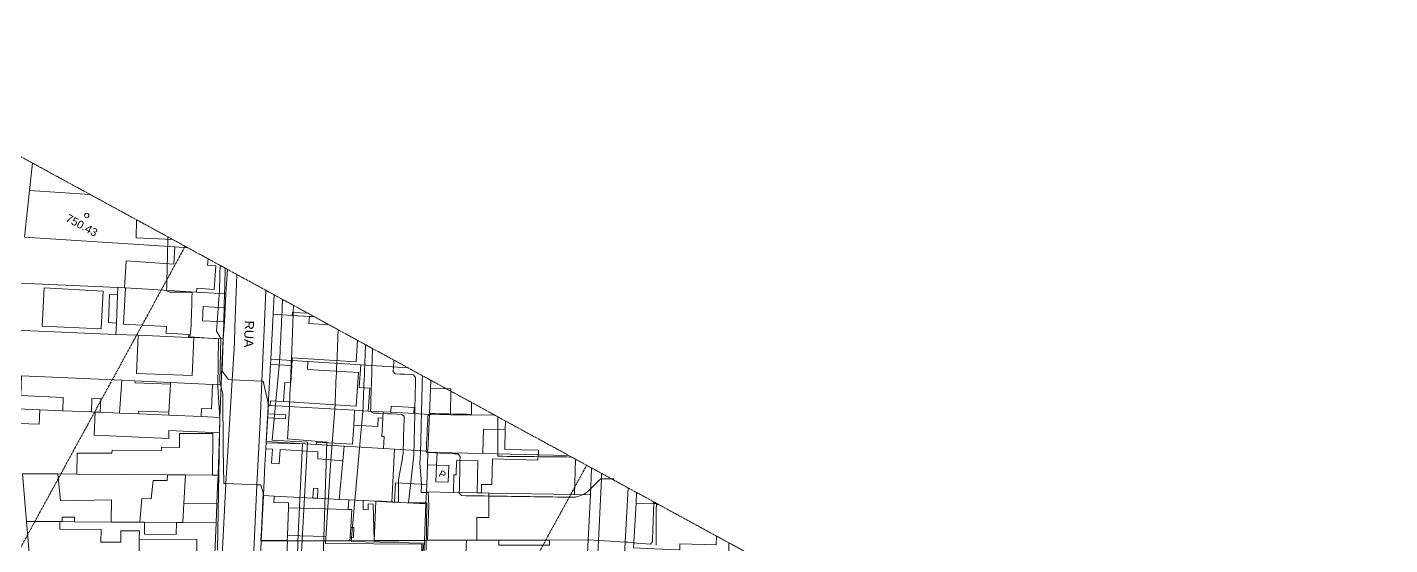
# Model space of a CAD drawing. Header units: feet. Extents: x 344914 to 345457, y 7396879 to 7397422.
# Drawn here: x 345159.3 to 345457.2, y 7397308.9 to 7397422.1 of the extents above; entities that cross this region are included whole.
import ezdxf

# ---------------------------------------------------------------- set-up
doc = ezdxf.new("R2010")
doc.units = ezdxf.units.FT
doc.header["$MEASUREMENT"] = 0
doc.linetypes.add('DASHED2', pattern=[0.375, 0.25, -0.125])
doc.linetypes.add('T02', pattern=[4, 3, -1])
for name, color, linetype, lineweight in [('100_SIST_VIARIO_MEIO_FIO', 1, 'Continuous', 18), ('122_TUN', 190, 'T02', 18), ('160_P_SIMP_ASF_TOP', 7, 'Continuous', 18), ('206_MURO_E_MURO_ARRIMO', 7, 'Continuous', 18), ('214_PROJ_BEIRAL_EDIF', 10, 'Continuous', 18), ('220_PISCINA_TOP', 4, 'Continuous', 18), ('600_CURVA_MESTRA', 14, 'Continuous', 18), ('604_CURVA_INTERM', 7, 'Continuous', 18), ('606_PTO_COTADO', 7, 'Continuous', 18), ('902_MALHA_TEXTO_COORD_UTM', 8, 'DASHED2', 13)]:
    doc.layers.add(name, color=color, linetype=linetype, lineweight=lineweight)
doc.styles.add('Style-Arial', font='arial.ttf')

# ---------------------------------------------------------------- blocks, each defined once
blk = doc.blocks.new('SP09')
at = {"layer": '606_PTO_COTADO', "flags": 128}
blk.add_lwpolyline([(0.11, 0.47), (0.36, 0.33), (0.48, 0.05), (0.42, -0.25), (0.2, -0.44), (-0.1, -0.47), (-0.37, -0.32), (-0.48, -0.05), (-0.41, 0.25), (-0.19, 0.44), (0.11, 0.47)], dxfattribs=at)

msp = doc.modelspace()

# ---------------------------------------------------------------- linework, layer by layer
at = {"layer": '100_SIST_VIARIO_MEIO_FIO', "flags": 128}
for points in [[(345205.11, 7397368.01), (345204.71, 7397356.44), (345204.59, 7397352.91), (345204.11, 7397344.97), (345203.39, 7397332.95), (345202.74, 7397322.25), (345202.74, 7397322.19), (345201.69, 7397302.22)], [(345211.5, 7397364.52), (345211.17, 7397357.56), (345210.6, 7397344.69), (345210.2, 7397335.77), (345209.53, 7397322), (345208.99, 7397310.67), (345208.48, 7397300.24), (345207.88, 7397287.87), (345207.41, 7397278.94), (345206.61, 7397263.65), (345205.94, 7397251.41), (345205.71, 7397247.24), (345204.7, 7397228.57), (345204.36, 7397222.28), (345204.12, 7397218.24), (345203.9, 7397214.53)], [(345279.69, 7397218.96), (345279.7, 7397219.61), (345279.87, 7397230.1), (345279.87, 7397230.16), (345280.76, 7397241.21), (345280.98, 7397244), (345281.43, 7397253.4), (345281.86, 7397262.2), (345281.95, 7397263.98), (345282.41, 7397273.45), (345282.77, 7397280.95), (345282.92, 7397283.95), (345283.26, 7397290.94), (345283.68, 7397299.69), (345283.89, 7397303.93), (345284.17, 7397309.82), (345284.82, 7397323.3), (345284.85, 7397323.91), (345284.88, 7397324.47)], [(345286.01, 7397234.8), (345286.02, 7397234.93), (345286.25, 7397241.25), (345286.37, 7397244.43), (345286.72, 7397252.79), (345286.74, 7397253.26), (345287.21, 7397261.86), (345287.27, 7397263.08), (345287.93, 7397273.25), (345288.41, 7397280.62), (345288.56, 7397283.04), (345288.65, 7397284.34), (345289, 7397290.76), (345289.46, 7397299.23), (345289.74, 7397304.31), (345290.02, 7397309.45), (345290.67, 7397321.31)]]:
    msp.add_lwpolyline(points, dxfattribs=at)
at = {"layer": '122_TUN'}
msp.add_lwpolyline([(345106.01, 7397422.1), (345457.17, 7397230.44), (345265.54, 7396879.33), (344914.38, 7397070.98)], close=True, dxfattribs=at)
at = {"layer": '206_MURO_E_MURO_ARRIMO', "flags": 128}
for points in [[(345159.83, 7397386.41), (345160.25, 7397390.35), (345160.45, 7397392.38)], [(345158.75, 7397376.17), (345159.83, 7397386.41)], [(345173.05, 7397385.51), (345159.83, 7397386.41)], [(345191.61, 7397374.03), (345158.75, 7397376.17)], [(345203.06, 7397369.13), (345202.78, 7397364.91), (345202.76, 7397363.73)], [(345179.14, 7397365.15), (345157.69, 7397366.11)], [(345179.14, 7397365.15), (345179.07, 7397363.52)], [(345180.57, 7397365.06), (345179.17, 7397365.15), (345179.14, 7397365.15)], [(345202.58, 7397360.71), (345202.4, 7397357.61)], [(345222.02, 7397358.78), (345221, 7397358.84)], [(345178.69, 7397354.9), (345156.62, 7397355.82)], [(345178.8, 7397357.38), (345178.69, 7397354.9)], [(345183.53, 7397354.7), (345178.69, 7397354.9)], [(345202.18, 7397353.92), (345201.83, 7397347.91), (345201.7, 7397343.87)], [(345212.48, 7397348.34), (345212.55, 7397349.46)], [(345220.68, 7397348.96), (345232.21, 7397348.24)], [(345190.65, 7397344.37), (345182.83, 7397344.73)], [(345201.7, 7397343.87), (345199.84, 7397343.96)], [(345201.7, 7397343.87), (345201.45, 7397336.73)], [(345167.06, 7397338.2), (345162.04, 7397338.41)], [(345174.16, 7397337.9), (345173.35, 7397337.93)], [(345211.83, 7397336.62), (345211.88, 7397337.52)], [(345201.34, 7397333.37), (345201.02, 7397324.1)], [(345211.45, 7397329.87), (345211.54, 7397331.45)], [(345228.56, 7397330.43), (345222.52, 7397330.79)], [(345270.97, 7397328.55), (345258.92, 7397328.81)], [(345246.64, 7397322.05), (345246.81, 7397326.37)], [(345282.41, 7397319.78), (345282.7, 7397325.66)], [(345166.01, 7397324.35), (345170.19, 7397324.32)], [(345199.83, 7397324.11), (345201.02, 7397324.1)], [(345201.02, 7397324.1), (345200.94, 7397321.69), (345200.77, 7397317.8)], [(345246.58, 7397320.42), (345252.53, 7397320.31)], [(345257.68, 7397320.22), (345258.6, 7397320.21)], [(345292.42, 7397318), (345292.53, 7397320.3)], [(345222.76, 7397319.04), (345221.76, 7397319.09)], [(345239.62, 7397318.18), (345239.04, 7397318.21)], [(345246.16, 7397309.81), (345246.47, 7397317.83)], [(345169.61, 7397313.9), (345166.94, 7397313.92)], [(345183.96, 7397313.79), (345177.66, 7397313.84)], [(345200.6, 7397313.66), (345200.23, 7397305.17)], [(345210.3, 7397305.89), (345210.48, 7397309.69)], [(345224.57, 7397309.74), (345216.15, 7397309.71)], [(345246.16, 7397309.81), (345235.17, 7397309.77)], [(345245.93, 7397304.01), (345246.16, 7397309.81)], [(345255.36, 7397309.84), (345246.16, 7397309.81)]]:
    msp.add_lwpolyline(points, dxfattribs=at)
at = {"layer": '214_PROJ_BEIRAL_EDIF', "flags": 128}
for points in [[(345191.13, 7397375.64), (345183.14, 7397376.03), (345183.23, 7397379.95)], [(345198.83, 7397371.44), (345198.74, 7397370.01), (345200.55, 7397369.9), (345200.21, 7397364.75), (345196.4, 7397365), (345196.34, 7397364.12), (345180.8, 7397365.05), (345180.57, 7397365.06), (345180.96, 7397370.97), (345191.36, 7397370.29), (345191.61, 7397374.03), (345194.41, 7397373.85)], [(345220.7, 7397359.5), (345217.27, 7397359.7), (345217.23, 7397359.06), (345213.1, 7397359.3), (345213.29, 7397363.54)], [(345225.28, 7397357), (345220.9, 7397357.28), (345221, 7397358.84), (345217.23, 7397359.06), (345213.1, 7397359.3), (345212.55, 7397349.46), (345217.21, 7397349.17), (345217.24, 7397349.73), (345231.21, 7397348.87), (345231.5, 7397353.61)], [(345242.48, 7397347.61), (345232.21, 7397348.24), (345231.9, 7397343.26), (345234.17, 7397343.12), (345233.86, 7397338.12), (345237.13, 7397337.94), (345238.81, 7397337.85), (345238.88, 7397339.21), (345243.87, 7397338.93), (345243.79, 7397337.56), (345247.24, 7397337.37), (345247.46, 7397343.08), (345247.53, 7397344.86)], [(345263.86, 7397335.95), (345263.82, 7397334.08), (345259.04, 7397334.19), (345258.92, 7397328.81), (345248.9, 7397329.03), (345246.91, 7397329.08), (345246.92, 7397329.32), (345247.24, 7397337.37), (345251.82, 7397337.32), (345261.52, 7397337.22)], [(345277.67, 7397328.41), (345271.07, 7397328.55), (345271.09, 7397329.53), (345263.72, 7397329.69), (345263.82, 7397334.08), (345263.86, 7397335.95)], [(345277.67, 7397328.41), (345271.07, 7397328.55), (345270.97, 7397328.55), (345270.95, 7397327.41), (345261.01, 7397327.63), (345260.89, 7397322.02), (345258.64, 7397322.07), (345258.6, 7397320.21), (345260.22, 7397320.18), (345278.95, 7397319.84), (345279.18, 7397327.58)], [(345296.89, 7397317.92), (345296.21, 7397317.93), (345292.42, 7397318), (345291.87, 7397308.16), (345299.66, 7397307.86), (345301.94, 7397307.77), (345301.97, 7397309.04), (345309.91, 7397308.84), (345309.96, 7397310.73), (345309.96, 7397310.78)], [(345296.21, 7397318.29), (345296.21, 7397317.93), (345296.89, 7397317.92)], [(345310.07, 7397310.72), (345309.96, 7397310.73), (345309.96, 7397310.78)], [(345312.72, 7397309.28), (345312.67, 7397307.37), (345313.69, 7397307.33), (345316.49, 7397307.22)]]:
    msp.add_lwpolyline(points, dxfattribs=at)
for points in [[(345175.89, 7397364.35), (345162.99, 7397365.08), (345162.6, 7397356.69), (345175.51, 7397356.13)], [(345202.18, 7397353.92), (345195.71, 7397354.19), (345194.6, 7397354.24), (345194.64, 7397354.85), (345189.65, 7397355.15), (345189.74, 7397356.6), (345180.32, 7397357.16), (345180.8, 7397365.05), (345196.34, 7397364.12), (345202.76, 7397363.73), (345202.58, 7397360.71), (345197.8, 7397360.99), (345197.62, 7397357.89), (345202.4, 7397357.61)], [(345178.8, 7397357.38), (345177.05, 7397357.46), (345177.33, 7397363.59), (345179.07, 7397363.52)], [(345194.6, 7397354.24), (345195.71, 7397354.19), (345195.36, 7397345.87), (345183.18, 7397346.37), (345183.53, 7397354.7)], [(345211.98, 7397339.36), (345212.48, 7397348.34), (345217.16, 7397348.05), (345216.93, 7397344.27), (345215.61, 7397344.36), (345215.35, 7397340.2), (345212.5, 7397340.38), (345212.44, 7397339.33)], [(345217.16, 7397348.05), (345216.93, 7397344.27), (345215.61, 7397344.36), (345215.35, 7397340.2), (345231.25, 7397339.22), (345231.7, 7397346.53), (345220.57, 7397347.22), (345220.68, 7397348.96), (345217.21, 7397349.17)], [(345175.28, 7397337.85), (345179.5, 7397337.67), (345179.96, 7397344.86), (345158.09, 7397345.85), (345157.89, 7397341.52), (345167.19, 7397341.1), (345167.06, 7397338.2), (345173.35, 7397337.93), (345173.47, 7397340.88), (345175.41, 7397340.8)], [(345179.5, 7397337.67), (345179.96, 7397344.86), (345182.83, 7397344.73), (345182.88, 7397344.28), (345190.63, 7397344.02), (345190.26, 7397337.84), (345183.67, 7397338.06), (345183.72, 7397337.49)], [(345190.63, 7397344.02), (345190.26, 7397337.84), (345190.23, 7397337.21), (345197.31, 7397336.91), (345197.39, 7397338.71), (345199.59, 7397338.61), (345199.84, 7397343.96), (345190.65, 7397344.37)], [(345251.82, 7397337.32), (345247.24, 7397337.37), (345247.46, 7397343.08), (345251.92, 7397342.96)], [(345157.29, 7397338.62), (345162.04, 7397338.41), (345161.91, 7397335.25), (345157.41, 7397335.41)], [(345179.5, 7397337.67), (345175.28, 7397337.85), (345174.16, 7397337.9), (345173.95, 7397332.83), (345190.23, 7397332.14), (345190.3, 7397333.84), (345201.34, 7397333.37), (345201.45, 7397336.73), (345197.31, 7397336.91), (345190.23, 7397337.21), (345183.72, 7397337.49)], [(345211.98, 7397339.36), (345211.88, 7397337.52), (345215.82, 7397337.3), (345215.77, 7397336.4), (345211.83, 7397336.62), (345211.54, 7397331.45), (345222.52, 7397330.79), (345222.55, 7397331.34), (345230.45, 7397330.9), (345230.68, 7397335.05), (345230.87, 7397338.29), (345212.44, 7397339.33)], [(345237.05, 7397336.59), (345236.06, 7397336.65), (345235.96, 7397334.75), (345230.68, 7397335.05), (345230.87, 7397338.29), (345233.86, 7397338.12), (345237.13, 7397337.94)], [(345237.05, 7397336.59), (345237.13, 7397337.94), (345238.81, 7397337.85), (345243.79, 7397337.56), (345247.24, 7397337.37), (345246.92, 7397329.32), (345239.63, 7397329.76), (345237.19, 7397329.91), (345237.34, 7397332.54), (345236.81, 7397332.57)], [(345189.94, 7397324.18), (345193.92, 7397324.15), (345199.83, 7397324.11), (345199.89, 7397333.19), (345192.6, 7397333.24), (345192.58, 7397330.17), (345188.67, 7397330.2), (345188.67, 7397329.49), (345177.85, 7397329.57), (345177.84, 7397328.88), (345170.22, 7397328.93), (345170.19, 7397324.32)], [(345210.94, 7397319.65), (345211.25, 7397326.35), (345211.45, 7397329.87), (345212.91, 7397329.78), (345212.73, 7397326.69), (345214.41, 7397326.59), (345214.59, 7397329.68), (345222.85, 7397329.19), (345222.82, 7397327.67), (345228.28, 7397327.22), (345227.53, 7397318.8), (345222.76, 7397319.04), (345222.87, 7397321.2), (345221.87, 7397321.25), (345221.76, 7397319.09), (345213.27, 7397319.53)], [(345237.19, 7397329.91), (345239.63, 7397329.76), (345239.04, 7397318.21), (345232.72, 7397318.53), (345229.59, 7397318.69), (345227.53, 7397318.8), (345228.28, 7397327.22), (345228.56, 7397330.43)], [(345248.9, 7397329.03), (345248.8, 7397326.3), (345246.81, 7397326.37), (345246.91, 7397329.08)], [(345257.68, 7397320.22), (345252.53, 7397320.31), (345252.6, 7397324.2), (345253.11, 7397324.2), (345253.16, 7397327.3), (345257.8, 7397327.22)], [(345159.13, 7397313.98), (345158.27, 7397324.4), (345166.01, 7397324.35), (345166.6, 7397318.45), (345177.7, 7397318.73), (345177.66, 7397313.84), (345169.61, 7397313.9), (345169.62, 7397314.89), (345166.95, 7397314.91), (345166.94, 7397313.92), (345166.43, 7397313.92)], [(345189.94, 7397324.18), (345189.93, 7397322.91), (345186.81, 7397322.94), (345186.39, 7397318.95), (345184.35, 7397318.97), (345183.96, 7397313.79), (345184.94, 7397313.78), (345191.91, 7397313.73), (345193.3, 7397313.72), (345193.55, 7397317.9), (345193.92, 7397324.15)], [(345210.94, 7397319.65), (345213.27, 7397319.53), (345213.23, 7397318.11), (345216.46, 7397318.02), (345216.43, 7397316.96), (345216.2, 7397310.9), (345216.15, 7397309.71), (345210.48, 7397309.69)], [(345246.58, 7397320.42), (345246.47, 7397317.83), (345239.62, 7397318.18), (345239.83, 7397322.38), (345246.64, 7397322.05)], [(345282.41, 7397319.78), (345278.95, 7397319.84), (345260.22, 7397320.18), (345260.23, 7397314.86), (345257.59, 7397314.85), (345257.6, 7397309.84), (345262.43, 7397309.86), (345273.49, 7397309.89), (345281.93, 7397309.92)], [(345193.3, 7397313.72), (345200.6, 7397313.66), (345200.77, 7397317.8), (345193.55, 7397317.9)], [(345229.91, 7397310.51), (345230.03, 7397312.61), (345230.25, 7397316.56), (345229.48, 7397316.58), (345216.43, 7397316.96), (345216.2, 7397310.9), (345224.57, 7397310.66), (345224.57, 7397309.74), (345229.87, 7397309.75)], [(345229.48, 7397316.58), (345230.25, 7397316.56), (345230.03, 7397312.61), (345230.7, 7397312.63), (345230.62, 7397310.48), (345229.91, 7397310.51), (345229.87, 7397309.75), (345235.17, 7397309.77), (345234.91, 7397317.76), (345233.82, 7397317.82), (345233.83, 7397316.54), (345232.72, 7397316.55), (345232.72, 7397318.53), (345229.59, 7397318.69)], [(345159.13, 7397313.98), (345159.85, 7397305.28), (345177.66, 7397305.23), (345181.08, 7397305.22), (345183.76, 7397305.21), (345183.76, 7397306.09), (345183.8, 7397310.11), (345183.82, 7397311.9), (345179.78, 7397311.93), (345179.76, 7397309.41), (345175.43, 7397309.45), (345175.45, 7397312.23), (345166.41, 7397312.3), (345166.43, 7397313.92)], [(345184.94, 7397313.78), (345191.91, 7397313.73), (345191.89, 7397311.1), (345184.92, 7397311.15)], [(345183.76, 7397306.09), (345196.38, 7397305.98), (345196.42, 7397309.99), (345183.8, 7397310.11)], [(345281.93, 7397309.92), (345281.72, 7397305.45), (345278.05, 7397305.41), (345278.08, 7397301.65), (345266.35, 7397301.54), (345266.36, 7397299.99), (345260.28, 7397299.94), (345254.85, 7397299.89), (345255.36, 7397309.84), (345257.6, 7397309.84), (345262.43, 7397309.86), (345262.44, 7397308.77), (345273.49, 7397308.81), (345273.49, 7397309.89)]]:
    msp.add_lwpolyline(points, close=True, dxfattribs=at)
at = {"layer": '220_PISCINA_TOP', "flags": 128}
msp.add_lwpolyline([(345251.31, 7397322.53), (345251.44, 7397326.2), (345248.8, 7397326.3), (345248.67, 7397322.62)], close=True, dxfattribs=at)
at = {"layer": '600_CURVA_MESTRA', "flags": 128}
for points, elevation in [([(345202.6, 7397369.38), (345202.59, 7397369.04), (345202.56, 7397368.05), (345202.53, 7397367.05), (345202.51, 7397366.05), (345202.48, 7397365.05), (345202.45, 7397364.05), (345202.42, 7397363.05), (345202.39, 7397362.05), (345202.37, 7397361.05), (345202.34, 7397360.05), (345202.31, 7397359.05), (345202.28, 7397358.05), (345202.26, 7397357.05), (345202.23, 7397356.05), (345201.92, 7397346.82), (345203.34, 7397345.01), (345204.11, 7397344.97), (345210.6, 7397344.69), (345210.9, 7397344.68), (345212.06, 7397339.56), (345211.56, 7397331.2), (345219.52, 7397330.94), (345218.46, 7397309.48), (345218.25, 7397299.6)], 755), ([(345234.79, 7397351.81), (345234.76, 7397350.98), (345234.73, 7397349.98), (345234.7, 7397348.98), (345234.67, 7397347.98), (345234.64, 7397346.98), (345234.61, 7397345.98), (345234.58, 7397344.98), (345234.55, 7397343.98), (345234.52, 7397342.98), (345234.49, 7397341.98), (345234.46, 7397340.98), (345234.43, 7397339.98), (345234.4, 7397338.98), (345234.37, 7397337.99), (345235.11, 7397337.69), (345236.1, 7397337.64), (345237.1, 7397337.59), (345238.1, 7397337.53), (345239.1, 7397337.48), (345240.1, 7397337.43), (345241.1, 7397337.37), (345241.72, 7397336.97), (345241.69, 7397335.97), (345241.66, 7397334.97), (345241.63, 7397333.97), (345241.6, 7397332.97), (345241.57, 7397331.97), (345241.54, 7397330.97), (345241.51, 7397329.97), (345241.48, 7397328.97), (345241.19, 7397327.03), (345240.81, 7397325.08), (345240.49, 7397323.1), (345240.45, 7397318.19), (345235.54, 7397318.46), (345235.15, 7397309.68), (345246.16, 7397309.78), (345245.42, 7397290.7)], 760)]:
    msp.add_lwpolyline(points, dxfattribs=dict(at, elevation=elevation))
at = {"layer": '604_CURVA_INTERM', "flags": 128}
for points, elevation in [([(345190.06, 7397376.22), (345190.04, 7397375.41), (345190.02, 7397374.41), (345190, 7397373.41), (345189.97, 7397372.41), (345189.95, 7397371.41), (345189.93, 7397370.41), (345189.9, 7397369.41), (345189.88, 7397368.41), (345189.86, 7397367.41), (345189.83, 7397366.41), (345189.81, 7397365.41), (345189.79, 7397364.41), (345190.48, 7397364.11), (345191.48, 7397364.1), (345192.48, 7397364.1), (345193.48, 7397364.1), (345194.48, 7397364.1), (345195.36, 7397363.98), (345195.33, 7397362.98), (345195.3, 7397361.98), (345195.26, 7397360.98), (345195.23, 7397359.98), (345195.2, 7397358.98), (345195.17, 7397357.98), (345195.14, 7397356.98), (345195.11, 7397355.98), (345194.87, 7397354.33), (345201.1, 7397353.95), (345201.01, 7397343.44), (345201.45, 7397336.59), (345201.19, 7397324.34), (345200.88, 7397307.67)], 753), ([(345215.66, 7397296.43), (345216.19, 7397309.79), (345210.39, 7397309.83), (345210.52, 7397311.99), (345210.89, 7397320.26), (345210.38, 7397321.97), (345209.53, 7397322), (345202.74, 7397322.25), (345202.32, 7397322.27), (345202.11, 7397329.94), (345202.06, 7397341.85), (345201.44, 7397344.6), (345201.67, 7397354.03), (345200.71, 7397355.57), (345200.78, 7397356.57), (345200.85, 7397357.57), (345200.92, 7397358.56), (345200.99, 7397359.56), (345201.06, 7397360.56), (345201.13, 7397361.56), (345201.2, 7397362.55), (345201.28, 7397363.55), (345201.33, 7397364.55), (345201.36, 7397365.55), (345201.38, 7397366.55), (345201.41, 7397367.55), (345201.43, 7397368.55), (345201.46, 7397369.55), (345201.47, 7397370)], 754), ([(345218.9, 7397300.46), (345220.58, 7397331.3), (345212.89, 7397331.74), (345214.42, 7397348.03), (345214.47, 7397349.03), (345214.52, 7397350.03), (345214.57, 7397351.03), (345214.62, 7397352.03), (345214.67, 7397353.03), (345214.72, 7397354.03), (345214.77, 7397355.03), (345214.82, 7397356.02), (345214.87, 7397357.02), (345214.92, 7397358.02), (345214.97, 7397359.02), (345215.02, 7397360.02), (345215.07, 7397361.02), (345215.12, 7397362.02), (345215.15, 7397362.53)], 756), ([(345223.84, 7397301.23), (345224.84, 7397331.33), (345216.22, 7397332.06), (345216.63, 7397338.86), (345216.67, 7397339.86), (345216.71, 7397340.86), (345216.75, 7397341.86), (345216.79, 7397342.86), (345216.83, 7397343.86), (345216.87, 7397344.86), (345216.91, 7397345.86), (345216.95, 7397346.86), (345216.99, 7397347.85), (345217.03, 7397348.85), (345217.07, 7397349.85), (345217.12, 7397350.85), (345217.16, 7397351.85), (345217.2, 7397352.85), (345217.24, 7397353.85), (345217.28, 7397354.85), (345217.32, 7397355.85), (345217.36, 7397356.85), (345217.4, 7397357.85), (345217.44, 7397358.85), (345217.48, 7397359.85), (345217.52, 7397360.84), (345217.54, 7397361.23)], 757), ([(345227.3, 7397355.9), (345227.28, 7397355.56), (345227.24, 7397354.56), (345227.2, 7397353.56), (345227.16, 7397352.56), (345227.11, 7397351.56), (345227.07, 7397350.56), (345227.03, 7397349.56), (345226.98, 7397348.56), (345226.94, 7397347.56), (345226.9, 7397346.57), (345226.85, 7397345.57), (345226.81, 7397344.57), (345226.77, 7397343.57), (345226.73, 7397342.57), (345226.68, 7397341.57), (345226.64, 7397340.57), (345226.6, 7397339.57), (345225.59, 7397326.28), (345224.55, 7397309.13), (345245.55, 7397308.98), (345245.34, 7397299.78)], 758), ([(345233.27, 7397352.64), (345233.25, 7397352.04), (345233.21, 7397351.04), (345233.17, 7397350.05), (345233.13, 7397349.05), (345233.09, 7397348.05), (345233.05, 7397347.05), (345233.01, 7397346.05), (345232.97, 7397345.05), (345232.93, 7397344.05), (345232.89, 7397343.05), (345232.85, 7397342.05), (345232.81, 7397341.05), (345232.77, 7397340.05), (345232.73, 7397339.05), (345232.69, 7397338.06), (345230.1, 7397309.58), (345245.84, 7397309.25), (345245.54, 7397299.64)], 759), ([(345246.51, 7397307.68), (345246.64, 7397318.03), (345242.67, 7397318.05), (345243.84, 7397328.49), (345243.86, 7397329.49), (345243.88, 7397330.49), (345243.9, 7397331.49), (345243.93, 7397332.49), (345243.95, 7397333.49), (345243.97, 7397334.49), (345243.99, 7397335.49), (345244.01, 7397336.49), (345244.03, 7397337.49), (345244.05, 7397338.49), (345244.08, 7397339.49), (345244.1, 7397340.49), (345244.12, 7397341.49), (345244.14, 7397342.49), (345244.16, 7397343.49), (345244.18, 7397344.48), (345244.21, 7397345.48), (345243.76, 7397346.06), (345242.77, 7397346.11), (345241.77, 7397346.16), (345240.77, 7397346.22), (345239.77, 7397346.27), (345239.29, 7397346.78), (345239.37, 7397347.78), (345239.44, 7397348.78), (345239.47, 7397349.25)], 761), ([(345286.83, 7397309.65), (345284.17, 7397309.82), (345282.1, 7397309.95), (345246.82, 7397309.88), (345247.1, 7397317.42), (345246.94, 7397320.28), (345245.41, 7397320.32), (345245.52, 7397321.74), (345245.42, 7397323.29), (345245.25, 7397325), (345245.11, 7397326.77), (345245.28, 7397328.82), (345245.31, 7397329.82), (345245.33, 7397330.82), (345245.36, 7397331.82), (345245.38, 7397332.82), (345245.41, 7397333.82), (345245.43, 7397334.82), (345245.46, 7397335.82), (345245.48, 7397336.82), (345245.51, 7397337.82), (345245.53, 7397338.82), (345245.56, 7397339.82), (345245.58, 7397340.82), (345245.61, 7397341.82), (345245.63, 7397342.82), (345245.66, 7397343.82), (345245.68, 7397344.82), (345245.7, 7397345.82), (345245.71, 7397345.85)], 762), ([(345287.52, 7397323.26), (345286.72, 7397323.27), (345285.72, 7397323.29), (345284.82, 7397323.3), (345284.72, 7397323.3), (345283.99, 7397322.64), (345283.28, 7397321.94), (345282.57, 7397321.24), (345281.86, 7397320.53), (345281.08, 7397319.94), (345280.14, 7397319.59), (345279.2, 7397319.25), (345278.2, 7397319.27), (345277.2, 7397319.28), (345276.2, 7397319.29), (345275.2, 7397319.31), (345274.2, 7397319.32), (345273.2, 7397319.34), (345272.2, 7397319.35), (345271.21, 7397319.37), (345270.2, 7397319.38), (345269.2, 7397319.4), (345268.21, 7397319.41), (345267.2, 7397319.42), (345266.21, 7397319.44), (345265.21, 7397319.45), (345264.2, 7397319.47), (345263.21, 7397319.48), (345262.21, 7397319.5), (345261.21, 7397319.51), (345260.21, 7397319.53), (345259.21, 7397319.54), (345258.21, 7397319.55), (345257.21, 7397319.57), (345256.21, 7397319.58), (345255.21, 7397319.6), (345254.21, 7397319.61), (345253.77, 7397320.17), (345253.79, 7397321.17), (345253.81, 7397322.17), (345253.83, 7397323.17), (345253.85, 7397324.17), (345253.87, 7397325.17), (345253.89, 7397326.17), (345253.91, 7397327.17), (345253.93, 7397328.17), (345253.48, 7397328.73), (345252.49, 7397328.78), (345251.49, 7397328.83), (345250.49, 7397328.88), (345249.49, 7397328.93), (345248.49, 7397328.98), (345247.49, 7397329.03), (345246.52, 7397329.1), (345246.56, 7397330.1), (345246.61, 7397331.1), (345246.66, 7397332.1), (345246.71, 7397333.1), (345246.76, 7397334.09), (345246.8, 7397335.09), (345246.85, 7397336.09), (345246.9, 7397337.09), (345247.44, 7397337.56), (345248.44, 7397337.55), (345249.44, 7397337.53), (345250.44, 7397337.51), (345251.44, 7397337.49), (345252.44, 7397337.47), (345253.44, 7397337.45), (345254.44, 7397337.44), (345255.44, 7397337.42), (345256.44, 7397337.4), (345256.46, 7397338.37), (345256.46, 7397339.37), (345256.46, 7397339.98)], 763), ([(345278.27, 7397328.08), (345278.19, 7397328.06), (345277.2, 7397328.07), (345276.2, 7397328.08), (345275.19, 7397328.09), (345274.19, 7397328.1), (345273.2, 7397328.11), (345272.2, 7397328.12), (345271.2, 7397328.14), (345270.2, 7397328.15), (345269.2, 7397328.16), (345268.19, 7397328.17), (345267.2, 7397328.18), (345266.2, 7397328.19), (345265.2, 7397328.2), (345264.2, 7397328.21), (345263.2, 7397328.23), (345262.22, 7397328.26), (345262.22, 7397329.26), (345262.21, 7397330.26), (345262.21, 7397331.26), (345262.2, 7397332.26), (345262.19, 7397333.26), (345262.19, 7397334.26), (345262.18, 7397335.26), (345262.18, 7397336.26), (345262.17, 7397336.86)], 764), ([(345296.31, 7397318.23), (345296.27, 7397317.55), (345296.23, 7397316.55), (345296.2, 7397315.55), (345296.16, 7397314.55), (345296.13, 7397313.55), (345296.09, 7397312.55), (345296.06, 7397311.55), (345296.02, 7397310.55), (345295.99, 7397309.56), (345295.58, 7397308.98), (345294.58, 7397309.06), (345293.59, 7397309.15), (345292.59, 7397309.24), (345291.59, 7397309.33), (345290.6, 7397309.42), (345290.02, 7397309.45), (345286.83, 7397309.65)], 762), ([(345297.35, 7397317.67), (345296.86, 7397317.67), (345296.78, 7397316.76), (345296.78, 7397315.76), (345296.79, 7397314.76), (345296.8, 7397313.76), (345296.81, 7397312.76), (345296.81, 7397311.76), (345296.82, 7397310.76), (345296.83, 7397309.76), (345296.83, 7397308.76)], 761)]:
    msp.add_lwpolyline(points, dxfattribs=dict(at, elevation=elevation))
at = {"layer": '902_MALHA_TEXTO_COORD_UTM', "flags": 128}
for points in [[(345106.01, 7397422.1), (345344.91, 7397291.71)], [(345193.83, 7397374.16), (345002.21, 7397023.05)], [(345089.99, 7396975.14), (345281.61, 7397326.26)]]:
    msp.add_lwpolyline(points, dxfattribs=at)

# ---------------------------------------------------------------- block references
at = {"layer": '606_PTO_COTADO', "rotation": 331.3757899120435}
msp.add_blockref('SP09', (345172.32, 7397380.91, 750.43), dxfattribs=at)

# ---------------------------------------------------------------- texts
at = {"layer": '160_P_SIMP_ASF_TOP', "style": 'Style-Arial'}
msp.add_text('RUA', height=2, rotation=268.0432, dxfattribs=at).set_placement((345206.89, 7397357.95))
at = {"layer": '220_PISCINA_TOP', "style": 'Style-Arial'}
msp.add_text('P', height=1.5, rotation=331.3758, dxfattribs=at).set_placement((345249.1, 7397323.94))
at = {"layer": '606_PTO_COTADO', "style": 'Style-Arial'}
msp.add_text('750.43', height=1.75, rotation=331.3758, dxfattribs=at).set_placement((345167.53, 7397379.78, 750.43))

doc.saveas('drawing.dxf')
